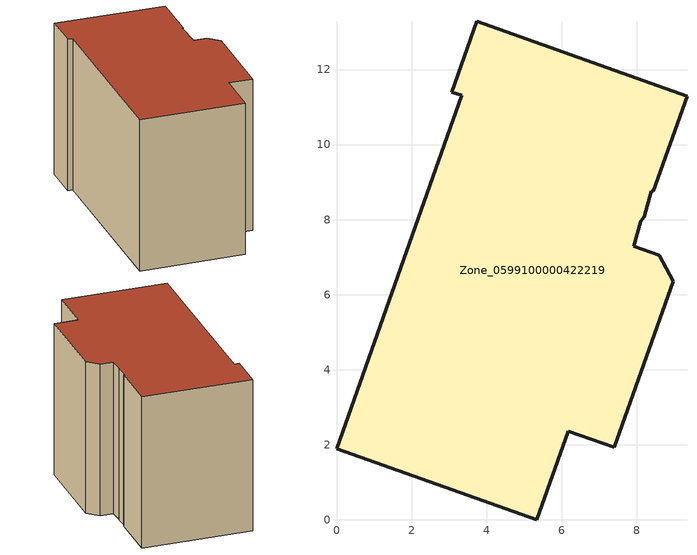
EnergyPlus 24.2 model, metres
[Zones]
Zone_0599100000422219
 floor ground (C_G): 8.11,7.96 7.93,7.29 8.6,7.05 8.97,6.35 7.41,1.93 6.18,2.37 5.34,0 0,1.89 3.34,11.31 3.08,11.4 3.74,13.29 9.34,11.28 8.45,8.75 8.39,8.76 8.21,8.07 z0.53
 wall outside (C_F): 5.34,0 6.18,2.37 7.41,1.93 8.97,6.35 8.6,7.05 7.93,7.29 8.11,7.96 8.21,8.07 8.39,8.76 8.45,8.75 9.34,11.28 3.74,13.29 3.08,11.4 3.34,11.31 0,1.89 5.34,0 z0.53:9.01
 roof outside (C_R): 8.39,8.76 8.45,8.75 9.34,11.28 3.74,13.29 3.08,11.4 3.34,11.31 0,1.89 5.34,0 6.18,2.37 7.41,1.93 8.97,6.35 8.6,7.05 7.93,7.29 8.11,7.96 8.21,8.07 z9.01
[BUILDING]
Pand.0599100000422219: North Axis=0; Terrain=City; Loads Convergence Tolerance Value=0.04; Temperature Convergence Tolerance Value=0.4; Solar Distribution=FullExterior; Maximum Number of Warmup Days=25; Minimum Number of Warmup Days=1
[Site:Location]
Rotterdam.The.Hague.AP_ZH_NLD Design_Conditions: Latitude=51.96; Longitude=4.45; Time Zone=1; Elevation=-4.5
[SITE:GROUNDTEMPERATURE:BUILDINGSURFACE]
18, 18, 18, 18, 18, 18, 18, 18, 18, 18, 18, 18
[MATERIAL] Thermal Absorptance=0.9; Solar Absorptance=0.7; Visible Absorptance=0.7
Name | Roughness | Thickness | Conductivity | Density | Specific Heat
G.TC.2006-2014 | MediumSmooth | 0.15 | 0.06 | 540 | 1210
F.TC.2006-2014 | Rough | 0.3 | 0.12 | 1920 | 840
R.TC.2006-2014 | MediumRough | 0.2 | 0.08 | 1500 | 1000
[CONSTRUCTION]
C_G: G.TC.2006-2014
C_F: F.TC.2006-2014
C_R: R.TC.2006-2014
[ZONE]
Zone_0599100000422219: Type=1; Multiplier=1; Ceiling Height=Autocalculate; Volume=Autocalculate; Floor Area=autocalculate; Part of Total Floor Area=Yes
[ZONEINFILTRATION:DESIGNFLOWRATE]
Infil_Zone_0599100000422219: Zone or ZoneList or Space or SpaceList=Zone_0599100000422219; Schedule=AlwaysOn; Design Flow Rate Calculation Method=Flow/Area; Flow Rate per Floor Area=0.0015; Constant Term Coefficient=1; Temperature Term Coefficient=0; Velocity Term Coefficient=0; Velocity Squared Term Coefficient=0
[HVACTEMPLATE:ZONE:IDEALLOADSAIRSYSTEM]
Zone_0599100000422219: Maximum Heating Supply Air Temperature=50; Minimum Cooling Supply Air Temperature=13; Maximum Heating Supply Air Humidity Ratio=0.0156; Minimum Cooling Supply Air Humidity Ratio=0.0077; Heating Limit=NoLimit; Cooling Limit=NoLimit; Dehumidification Control Type=ConstantSensibleHeatRatio; Cooling Sensible Heat Ratio=0.7; Dehumidification Setpoint=60; Humidification Control Type=None; Humidification Setpoint=30; Outdoor Air Method=None; Outdoor Air Flow Rate per Person=0.00944; Outdoor Air Flow Rate per Zone Floor Area=0; Outdoor Air Flow Rate per Zone=0; Demand Controlled Ventilation Type=None; Outdoor Air Economizer Type=NoEconomizer; Heat Recovery Type=None; Sensible Heat Recovery Effectiveness=0.7; Latent Heat Recovery Effectiveness=0.65
[ZONECONTROL:THERMOSTAT]
ThermostatControl_Zone_0599100000422219: Zone or ZoneList=Zone_0599100000422219; Control Type Schedule=DualSetpointControlType; Control 1=Thermostat_Zone_0599100000422219; Temperature Difference Between Cutout And Setpoint=0
[THERMOSTATSETPOINT:DUALSETPOINT]
Thermostat_Zone_0599100000422219: Heating Setpoint Temperature Schedule=HeatingSetpoint_Zone_0599100000422219; Cooling Setpoint Temperature Schedule=CoolingSetpoint_Zone_0599100000422219
[SCHEDULE:COMPACT]
HeatingSetpoint_Zone_0599100000422219: Through: 12/31, For: AllDays, Until: 24:00, 21
CoolingSetpoint_Zone_0599100000422219: Through: 12/31, For: AllDays, Until: 24:00, 24
DualSetpointControlType: Through: 12/31, For: AllDays, Until: 24:00, 4
AlwaysOn: Through: 12/31, For: AllDays, Until: 24:00, 1
